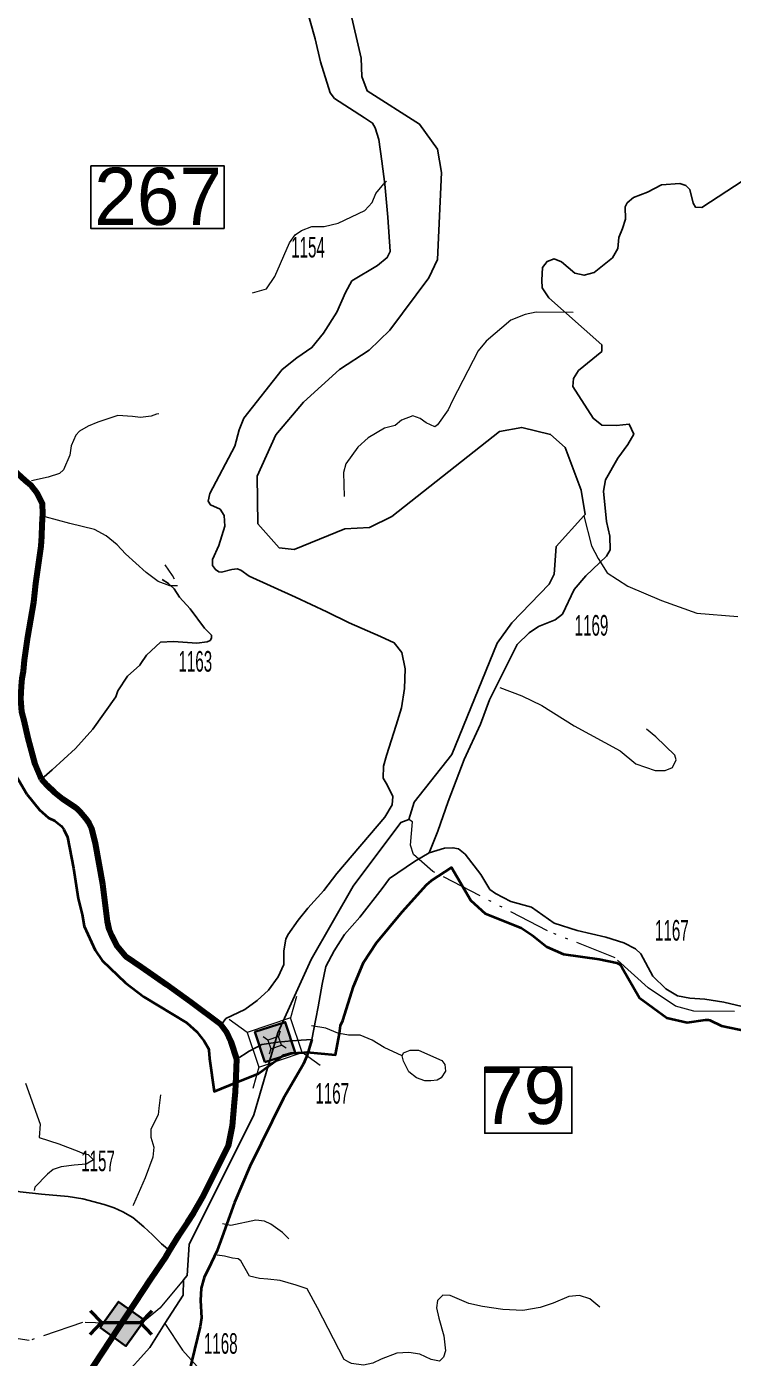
# Model space of a CAD drawing. Extents: x 293530 to 326535, y 221009 to 264119.
# Drawn here: x 321466 to 323007, y 235020 to 237927 of the extents above; entities that cross this region are included whole.
import ezdxf
from ezdxf.enums import TextEntityAlignment as Align

# ---------------------------------------------------------------- set-up
doc = ezdxf.new("R2010")
doc.units = 0
doc.header["$LTSCALE"] = 18
doc.linetypes.add('DASH_DOUBLE_DOT', pattern=[9.2, 5, -1.2, 0.3, -1.2, 0.3, -1.2])
doc.linetypes.add('LONG_DASHED', pattern=[7.5, 6, -1.5])
for name, color, linetype, lineweight in [('29', 7, 'Continuous', 120), ('31', 7, 'Continuous', 35), ('32', 7, 'Continuous', 25), ('35', 7, 'Continuous', 13), ('50', 7, 'Continuous', 13), ('53', 7, 'Continuous', 40), ('59', 7, 'DASH_DOUBLE_DOT', 13), ('8', 7, 'Continuous', 25)]:
    doc.layers.add(name, color=color, linetype=linetype, lineweight=lineweight)

msp = doc.modelspace()

# ---------------------------------------------------------------- hatches: boundary and pattern name
at = {"layer": '31'}
for points in [[(321986.35, 235664.98), (321964.95, 235731.08), (322031.1, 235752.5), (322052.5, 235686.39)], [(321626.79, 235085.32), (321667.16, 235141.87), (321723.76, 235101.47), (321683.38, 235044.92)]]:
    msp.add_hatch(color=256, dxfattribs=at).paths.add_polyline_path(points)

# ---------------------------------------------------------------- linework, layer by layer
at = {"layer": '29'}
for points in [[(321499.25, 236283.26), (321485.42, 236315.56), (321469.81, 236373.05), (321461.12, 236411.03), (321456.33, 236430.55), (321453.85, 236458.59), (321455.62, 236485.91), (321457.04, 236503.66), (321459.52, 236519.28), (321462.01, 236543.06), (321469.48, 236594.06), (321482.3, 236669.83), (321486.61, 236710.56), (321498.44, 236791.74), (321499.58, 236814.1), (321500.16, 236839.5), (321501.59, 236861.86), (321500.8, 236885.25), (321489.84, 236908.02), (321476.09, 236924.36), (321463.77, 236934.97), (321431.11, 236964.32), (321096.6, 237265.06), (320843.46, 237490.39)], [(321891.11, 235746.55), (321825.35, 235796.2), (321772.92, 235834.04), (321717.34, 235872.75), (321683.24, 235895.68), (321665.19, 235917.76), (321652.84, 235941.83), (321646.45, 235955.67), (321642.91, 235972), (321632.62, 236053.63), (321616.66, 236142.71), (321608.68, 236175.72), (321603, 236187.08), (321595.73, 236197.37), (321583.32, 236211.92), (321575.16, 236219.73), (321545.89, 236239.6), (321527.45, 236254.15), (321511.49, 236269.42), (321499.25, 236283.26)], [(321925.2, 235671.26), (321913.17, 235709.68), (321902.85, 235731.35), (321891.11, 235746.55)], [(321778.22, 235253.84), (321799.43, 235287.67), (321818.62, 235315.94), (321830.94, 235335.15), (321850.14, 235369.78), (321907.15, 235482.05), (321916.03, 235525.63), (321920.05, 235576.94), (321922.34, 235600.16), (321923.2, 235617.65), (321923.77, 235633.13), (321924.63, 235652.91), (321925.2, 235671.26)], [(321596.71, 234976.91), (321737.39, 235191.98), (321770.49, 235240.08), (321778.22, 235253.84)]]:
    msp.add_lwpolyline(points, dxfattribs=at)
at = {"layer": '31', "lineweight": 25}
for points in [[(321606.48, 237622.78), (321897.52, 237622.78), (321897.52, 237485.99), (321606.48, 237485.99)], [(322466.63, 235654.29), (322657.05, 235654.29), (322657.05, 235509.8), (322466.63, 235509.8)]]:
    msp.add_lwpolyline(points, close=True, dxfattribs=at)
at = {"layer": '31'}
for points in [[(321986.35, 235664.98), (321964.95, 235731.08), (322031.1, 235752.5), (322052.5, 235686.39)], [(321626.79, 235085.32), (321667.16, 235141.87), (321723.76, 235101.47), (321683.38, 235044.92)]]:
    msp.add_lwpolyline(points, close=True, dxfattribs=at)
at = {"layer": '32'}
for points in [[(321891.11, 235746.55), (321901.71, 235760.58), (321943.03, 235779.7), (321970.19, 235799.86), (321994.83, 235822.22), (322015.46, 235851.18), (322028.35, 235878.7), (322027.78, 235908.17), (322032.65, 235933.4), (322036.73, 235943.2), (322059.41, 235975), (322080.32, 236001.66), (322115.28, 236040.07), (322143.64, 236077.34), (322248.62, 236200.36), (322264.67, 236226.74), (322265.82, 236245.6), (322253.5, 236270.54), (322244.9, 236285.16), (322245.47, 236311.57), (322252.06, 236334.79), (322273.27, 236400.78), (322284.73, 236438.91), (322291.89, 236481.2), (322293.04, 236523.92), (322285.59, 236559.75), (322269.25, 236580.68), (322238.88, 236594.44), (322170.69, 236624.26), (322121.64, 236648.74), (322053.45, 236680.56), (321952.59, 236726.72), (321934.14, 236739.91), (321925.83, 236742.49), (321914.66, 236741.34), (321892.03, 236735.61), (321886.3, 236735.89), (321878.56, 236741.05), (321872.26, 236749.65), (321872.26, 236763.13), (321886.01, 236793.23), (321899.47, 236836), (321898.04, 236859.23), (321888.87, 236872.99), (321867.67, 236882.16), (321863.09, 236890.47), (321866.53, 236907.1), (321920.87, 237010.23), (321930.58, 237045.95), (321940.73, 237071.63), (322024.45, 237177.74), (322056.37, 237203.37), (322089.43, 237225.66), (322114.54, 237257.29), (322143.47, 237303.16), (322162.96, 237346.16), (322176.42, 237371.31), (322232.47, 237405.29), (322253.72, 237422.37), (322260.09, 237435.52), (322255.5, 237510.78), (322248.91, 237583.05), (322242.32, 237632.65), (322235.45, 237680.53), (322227.71, 237706.04), (322221.69, 237716.08), (322204.5, 237727.83), (322138.89, 237769.69), (322129.15, 237782.04), (322107.94, 237850.28), (322096.77, 237899.87), (322076.43, 237972.4)], [(322345.7, 236122.25), (322364.09, 236169.9), (322387.01, 236234.7), (322421.97, 236326.44), (322457.5, 236403.21), (322477.27, 236456.68), (322537.72, 236577.14), (322563.91, 236602.52), (322584.19, 236616.86), (322620.64, 236631.47), (322636.4, 236643.48), (322661.9, 236697.38), (322687.68, 236727.2), (322732.9, 236769.94), (322740.92, 236784.28), (322739.77, 236813.8), (322732.9, 236845.63), (322725.73, 236912.28), (322730.6, 236937.08), (322756.96, 236984.38), (322779.03, 237013.91), (322791.92, 237036.33), (322782.18, 237058.69), (322754.1, 237055.25), (322722.58, 237056.4), (322703.1, 237071.31), (322659.26, 237140.46), (322660.69, 237158.52), (322671.58, 237175.43), (322722.29, 237217.52), (322722.29, 237231.56), (322606.54, 237334.14), (322592.22, 237356.5), (322591.07, 237373.13), (322593.08, 237401.03), (322602.82, 237413.93), (322618.58, 237419.66), (322634.33, 237413.07), (322663.27, 237388.12), (322683.61, 237383.82), (322705.96, 237390.13), (322746.01, 237421.86), (322756.96, 237442.02), (322759.83, 237466.39), (322767.56, 237486.17), (322773.87, 237506.53), (322773.58, 237532.93), (322777.59, 237541.82), (322791.77, 237553.91), (322822, 237565.04), (322852.95, 237581.09), (322892.66, 237583.96), (322905.55, 237579.66), (322914.15, 237571.06), (322921.88, 237541.53), (322927.04, 237532.36), (322940.51, 237531.5), (323031.05, 237590.84)], [(321499.25, 236283.26), (321521.95, 236303.49), (321573.38, 236349.98), (321611.32, 236392.45), (321661.14, 236462.79), (321665.81, 236476.1), (321686.95, 236507.79), (321713.34, 236531.88), (321715.95, 236535.79), (321728.09, 236553.99), (321758.74, 236582.2), (321786.82, 236583.92), (321837.82, 236580.48), (321860.74, 236582.77), (321867.04, 236586.21), (321869.91, 236591.37), (321869.91, 236597.68), (321855.01, 236612.59), (321823.49, 236655.02), (321800.57, 236680.82), (321788.54, 236699.17), (321779.94, 236706.62), (321775.93, 236710.63), (321762.75, 236719.23)], [(322089.52, 235714.55), (322097.83, 235759.85), (322103.19, 235785.71), (322111.91, 235835.26), (322119.81, 235874.04), (322137.86, 235907.86), (322160.78, 235943.99), (322194.13, 235981.37), (322242.43, 236044.04), (322258.88, 236066.35), (322313.32, 236103.62), (322345.7, 236122.25)], [(322345.7, 236122.25), (322379.22, 236132.57), (322397.27, 236133.43), (322409.59, 236130.85), (322423.74, 236119.12), (322458.13, 236074.98), (322477.9, 236042.29), (322490.5, 236033.12), (322523.45, 236016.2), (322568.72, 236003.36), (322618.58, 235968.39), (322668.72, 235952.62), (322731.46, 235937.71), (322770.43, 235925.67), (322796.22, 235912.34), (322807.68, 235901.73), (322833.75, 235852.71), (322862.12, 235824.9), (322887.9, 235809.65), (322914.84, 235804.49), (322946.93, 235802.77), (322988.64, 235795.89), (323028.75, 235786.42)], [(321925.2, 235671.26), (321952.71, 235689.04), (321980.07, 235703.66), (322015.03, 235708.53), (322045.4, 235711.4)], [(322045.4, 235711.4), (322066.03, 235713.4), (322089.52, 235714.55)], [(321778.22, 235253.84), (321761.32, 235267.89), (321741.55, 235287.9), (321722.07, 235305.67), (321698.57, 235326.03), (321676.51, 235338.07), (321657.89, 235346.67), (321635.68, 235354.29), (321589.27, 235366.33), (321556.89, 235371.78), (321499.16, 235376.94), (321452.74, 235382.1), (321413.49, 235389.27), (321361.34, 235402.17), (321315.79, 235418.8), (321239, 235462.66), (321191.44, 235487.89), (321167.94, 235498.78), (321099.04, 235515.47), (321056.92, 235524.93), (320987.3, 235538.4), (320949.19, 235548.44), (320927.27, 235556.87)]]:
    msp.add_lwpolyline(points, dxfattribs=at)
at = {"layer": '32', "lineweight": 40}
msp.add_lwpolyline([(322089.52, 235714.55), (322078.63, 235678.26), (322070.61, 235659.91), (322027.12, 235586.65), (321953.71, 235437.04), (321920.48, 235358.37), (321893.26, 235283.83), (321882.23, 235253.39), (321869.33, 235225.86), (321853.86, 235194.85), (321847.56, 235171.62), (321846.41, 235144.39), (321848.42, 235106.72), (321845.2, 235087.98), (321827.49, 235012.9), (321809.88, 234937.22), (321779.94, 234857.21), (321760.06, 234817.28), (321750.03, 234805.24), (321727.39, 234788.04), (321690.69, 234748.75)], dxfattribs=at)
at = {"layer": '35'}
for points in [[(321959.66, 237345.1), (321990.44, 237354.25), (322008.23, 237380.95), (322040.68, 237454.83), (322052.83, 237472.09), (322066.52, 237481.42), (322089.41, 237490.47), (322116.22, 237490.23), (322146.98, 237497.72), (322205.15, 237525.18), (322221, 237542.37), (322228.9, 237562.22), (322246.13, 237583.58), (322252.34, 237588.96)], [(322659.8, 237302.53), (322578.78, 237303.35), (322554.77, 237298.02), (322523.9, 237285.53), (322469.97, 237239.69), (322452.15, 237218.93), (322396.26, 237110.3), (322387.05, 237089.88), (322363.38, 237057.04), (322357.8, 237052.95), (322339.16, 237061.52), (322325.45, 237071.1), (322309.75, 237076.51), (322285.05, 237066.9), (322271.22, 237055.77), (322247.89, 237049.84), (322211.86, 237028.95), (322189.84, 237008.38), (322163.6, 236971.98), (322158.12, 236953.18), (322159.58, 236900.73)], [(321755.41, 237080.86), (321749.9, 237080.37), (321738.7, 237075.89), (321714.83, 237072.96), (321697.87, 237075.3), (321665.61, 237077.65), (321621.8, 237063.11), (321600.81, 237054.03), (321582.08, 237043.1), (321573.9, 237034.15), (321564.04, 237011.34), (321560.93, 236990.7), (321547.09, 236958.76), (321538.32, 236950.53), (321513.66, 236942.82), (321477.38, 236934.74)], [(321795.74, 236705.6), (321779.33, 236705.53), (321754.01, 236714.84), (321727.19, 236734.58), (321682.68, 236775.09), (321664.47, 236795.16), (321640.06, 236814.85), (321614.92, 236828.46), (321561.05, 236841.23), (321506.63, 236856.42)], [(321789.16, 236719.65), (321784.88, 236727.93), (321769.25, 236751.55)], [(322499.4, 236483.6), (322547.55, 236464.93), (322591.45, 236443.95), (322661.99, 236399.63), (322762.15, 236345.21), (322796.59, 236316.61), (322838.81, 236301.86), (322860.83, 236302.33), (322876.86, 236308.61), (322884.7, 236325.36), (322881.4, 236335.23), (322840.59, 236375.66), (322819.81, 236392.18)], [(322149.26, 235727.99), (322145.7, 235728.64), (322119.8, 235739.26), (322088.29, 235744.59)], [(322286.27, 235679.02), (322247.22, 235697.41), (322220.91, 235712.84), (322194.43, 235724.07), (322169.42, 235724.27), (322149.26, 235727.99)], [(321463.83, 235618.79), (321496.37, 235529.9), (321494.01, 235500.49), (321536.48, 235487), (321580.41, 235469.91), (321588.7, 235466.07), (321600.52, 235463.39), (321612.65, 235451.92), (321596.47, 235442.48), (321570.18, 235439.78), (321541.87, 235436.41), (321524.35, 235430.34), (321512.21, 235420.22), (321484.71, 235391.74), (321482.66, 235384.48)], [(321758.94, 235593.4), (321754.97, 235564.86), (321753.87, 235549.68), (321737.54, 235518.49), (321737.6, 235501.39), (321744.26, 235479.24), (321742.32, 235457.37), (321725.62, 235412.69), (321699.94, 235353.78), (321698.09, 235351.41)], [(322039.2, 235279.49), (322024.95, 235292.68), (322000.01, 235311.18), (321985.54, 235317.77), (321966.68, 235320.25), (321912.01, 235307.93), (321893.88, 235311.6)], [(322169.67, 235009.88), (322160.08, 235015.67), (322101.37, 235128.7), (322079.03, 235169.7), (322055.08, 235177.69), (322019.96, 235187.8), (321992.82, 235191), (321974.73, 235192.6), (321953.45, 235197.92), (321934.29, 235230.94), (321928.44, 235235.73), (321915.67, 235236.79), (321898.64, 235241.05), (321882.67, 235243.18)], [(322717.69, 235130.21), (322696.24, 235147.94), (322673.38, 235155.4), (322650.12, 235153.06), (322616.01, 235138.34), (322587.71, 235128.9), (322549.68, 235122.75), (322506.4, 235124.82), (322461.52, 235131.71), (322431.84, 235138.11), (322391.46, 235155.32), (322375.08, 235156.45), (322363.74, 235144.57), (322361.31, 235128.21), (322366.17, 235106.1), (322377.7, 235067.26), (322380.96, 235034.88), (322376.76, 235020.36), (322368, 235012.13)], [(322368, 235012.13), (322349.76, 235015.69), (322325.18, 235027.49), (322300.84, 235030.67), (322274.6, 235029.1), (322240.62, 235016.17), (322222.05, 235007.64), (322201.75, 235003.34), (322175.61, 235006.66), (322169.67, 235009.88)]]:
    msp.add_lwpolyline(points, dxfattribs=at)
msp.add_lwpolyline([(322286.27, 235679.02), (322289.5, 235685.66), (322303.72, 235691.28), (322322.03, 235691.32), (322373.2, 235668.89), (322379.63, 235660.16), (322380.94, 235645.52), (322371.93, 235630.5), (322362.64, 235625.98), (322349.19, 235623.95), (322335.8, 235624.41), (322317.72, 235631.08), (322300.97, 235643.82), (322289.53, 235667.35)], close=True, dxfattribs=at)
at = {"layer": '50'}
for p, q in [((322055.75, 235808.31), (322042.37, 235761.86)), ((321947.74, 235729.52), (321908.74, 235758.06)), ((322107.25, 235657.61), (322068.24, 235686.16)), ((321973.62, 235653.82), (321960.24, 235607.37))]:
    msp.add_line(p, q, dxfattribs=at)
at = {"layer": '50', "linetype": 'LONG_DASHED'}
for p, q in [((322019.93, 235732.96), (322016.59, 235721.34)), ((321992.93, 235713.26), (321983.18, 235720.4)), ((322032.81, 235695.28), (322023.06, 235702.42)), ((321999.4, 235694.33), (321996.05, 235682.72))]:
    msp.add_line(p, q, dxfattribs=at)
at = {"layer": '50', "lineweight": 53}
for p, q in [((321739.89, 235122.15), (321715.23, 235096.11)), ((321605.14, 235070.07), (321629.8, 235096.11)), ((321739.89, 235070.07), (321715.23, 235096.11))]:
    msp.add_line(p, q, dxfattribs=at)
at = {"layer": '50'}
msp.add_lwpolyline([(321973.62, 235653.82), (322068.24, 235686.16), (322042.37, 235761.86), (321947.74, 235729.52)], close=True, dxfattribs=at)
at = {"layer": '50', "linetype": 'LONG_DASHED'}
msp.add_lwpolyline([(321999.4, 235694.33), (322023.06, 235702.42), (322016.59, 235721.34), (321992.93, 235713.26)], close=True, dxfattribs=at)
at = {"layer": '50', "lineweight": 53}
msp.add_lwpolyline([(321605.14, 235122.15), (321629.8, 235096.11), (321715.23, 235096.11)], dxfattribs=at)
at = {"layer": '53'}
for points in [[(321432.38, 236310.06), (321467.21, 236250.55), (321494.33, 236216.02), (321514.08, 236198.85), (321528.02, 236192.01), (321542.43, 236180.18), (321547.39, 236173.44), (321555.49, 236156.28), (321568.94, 236088.84), (321578.74, 236022.56), (321588.04, 235987.55), (321591.8, 235962.14), (321615.94, 235909.71), (321631.72, 235887.41), (321682.51, 235838.3), (321722.49, 235807.43), (321816.58, 235750.81), (321838.21, 235730.98), (321854.2, 235710.64), (321863.28, 235694.94), (321864.25, 235691.38), (321865.99, 235673.26), (321875.88, 235600.92), (321927.7, 235622.06)], [(322149.26, 235727.99), (322152.15, 235744.78), (322157.17, 235755.72), (322179.87, 235830.23), (322202.29, 235882.64), (322229.68, 235924.95), (322286.26, 235993.18), (322339.74, 236052.31), (322350.38, 236061.46), (322394.16, 236090.36), (322394.41, 236090.42), (322436.55, 236017.83), (322467.47, 235989.42), (322546.39, 235958.59), (322569.98, 235942.56), (322602.45, 235916.62), (322638.95, 235901.1), (322716.28, 235890.05), (322754.96, 235881.74), (322760.59, 235879.26), (322765.83, 235872.49), (322804.9, 235805.3), (322864.44, 235761.87), (322908.87, 235751.82), (322948.75, 235757.17), (322955.41, 235757.18), (322958.45, 235756.39), (322983.78, 235744.05), (323039.97, 235732.44)], [(322072.06, 235686.24), (322078.54, 235686.54), (322141.15, 235680.97), (322149.26, 235727.99)], [(321927.7, 235622.06), (321972.84, 235640.47), (322024.43, 235677.94), (322027.89, 235679.99), (322043.42, 235684.93), (322072.06, 235686.24)]]:
    msp.add_lwpolyline(points, dxfattribs=at)
at = {"layer": '59', "linetype": 'Continuous', "lineweight": 25}
for points in [[(322683.38, 236858.44), (322686.09, 236861.44), (322677.56, 236914.62), (322642.5, 237007.36), (322610.5, 237036.02), (322547.41, 237051.27), (322498.66, 237042.23), (322263.94, 236856.84), (322214.88, 236832.81), (322161.53, 236829.88), (322050.88, 236785.06), (322017.97, 236788.72), (321971.34, 236840.66), (321969.5, 236944.75), (322010.34, 237034.95), (322071.31, 237106.78), (322149.62, 237178.23), (322214.56, 237219.97), (322259.38, 237264.11), (322344.41, 237378.45), (322363.31, 237418.09), (322372.12, 237607.98), (322363.28, 237659.17), (322324.59, 237713.98), (322209.97, 237786.3), (322198.09, 237817.53), (322196.88, 237857.58), (322172.47, 237965.11)], [(322301.16, 236194.83), (322312.72, 236232.62), (322394.72, 236337.03), (322494.09, 236580.16), (322526.09, 236624.52), (322607.47, 236708.94), (322618.44, 236730.73), (322623, 236791.67), (322683.38, 236858.44)], [(321962.81, 235550.33), (322014.77, 235729.29), (322088.09, 235888.97), (322179.53, 236049.2), (322283.16, 236188.2), (322301.16, 236194.83)], [(321808.91, 235189.25), (321816.84, 235199.09), (321821.72, 235267.02), (321962.81, 235550.33)], [(321768.53, 235093.89), (321808, 235156.27), (321808.91, 235189.25)], [(321653.47, 234934.23), (321674.78, 234974.84), (321735.44, 235041.66), (321768.53, 235093.89)]]:
    msp.add_lwpolyline(points, dxfattribs=at)
at = {"layer": '59'}
for points in [[(322683.38, 236858.44), (322699.97, 236792.86), (322714.22, 236764.84), (322733.88, 236733.56), (322779.22, 236704.44), (322852.59, 236673.67), (322929.75, 236645.83), (323045.44, 236636.16), (323150, 236640.33), (323237.34, 236658.58), (323322.81, 236691.56), (323382.53, 236721.81), (323411.22, 236738.5)], [(323012.28, 235775.52), (322923.28, 235776.27), (322883.03, 235787.09), (322823.28, 235827.3), (322751.66, 235892.75), (322603.53, 235951.72), (322353.56, 236081.75), (322311.5, 236118.61), (322304.5, 236138.75), (322308.78, 236189.69), (322301.16, 236194.83)], [(321808.91, 235189.25), (321757.54, 235127.85), (321718.84, 235095.68), (321683.94, 235093.69), (321588.46, 235096.28), (321471.78, 235056.92), (321428.81, 235063.78), (321396.19, 235082.42), (321366.94, 235117.03), (321355.06, 235145.27), (321282.5, 235182.73), (321138.03, 235355.67), (321126.75, 235393.92), (321102.66, 235440.42), (321061.22, 235492.25), (320952.17, 235531.37), (320880.1, 235568.36), (320863, 235580.85), (320840.81, 235600.7)], [(321768.53, 235093.89), (321806.84, 235035.92), (321852.03, 234985.38), (321905, 234947.42), (321973.31, 234927.84), (322072.91, 234913.25), (322165.03, 234911.16), (322295.97, 234917.44), (322392.34, 234915.8), (322470.72, 234905.03), (322529.56, 234910.84), (322596.16, 234912.12), (322695.78, 234881.03), (322791.31, 234853.75), (322877.94, 234835.34), (322943.97, 234837.84), (322986.03, 234852.84)]]:
    msp.add_lwpolyline(points, dxfattribs=at)

# ---------------------------------------------------------------- texts
at = {"layer": '31'}
for s, p in [('267', (321614.08, 237493.67)), ('79', (322458.42, 235529.87))]:
    msp.add_text(s, height=125, dxfattribs=at).set_placement(p)
at = {"layer": '8', "width": 0.55}
for s, p in [('1154', (322080.86, 237422.54)), ('1169', (322699.77, 236596.65)), ('1163', (321834.78, 236518.03)), ('1167', (322875.25, 235930.54)), ('1167', (322133.7, 235574.41)), ('1157', (321622.37, 235426.92)), ('1168', (321890.34, 235028.16))]:
    msp.add_text(s, height=45, dxfattribs=at).set_placement(p, align=Align.CENTER)

doc.saveas('drawing.dxf')
